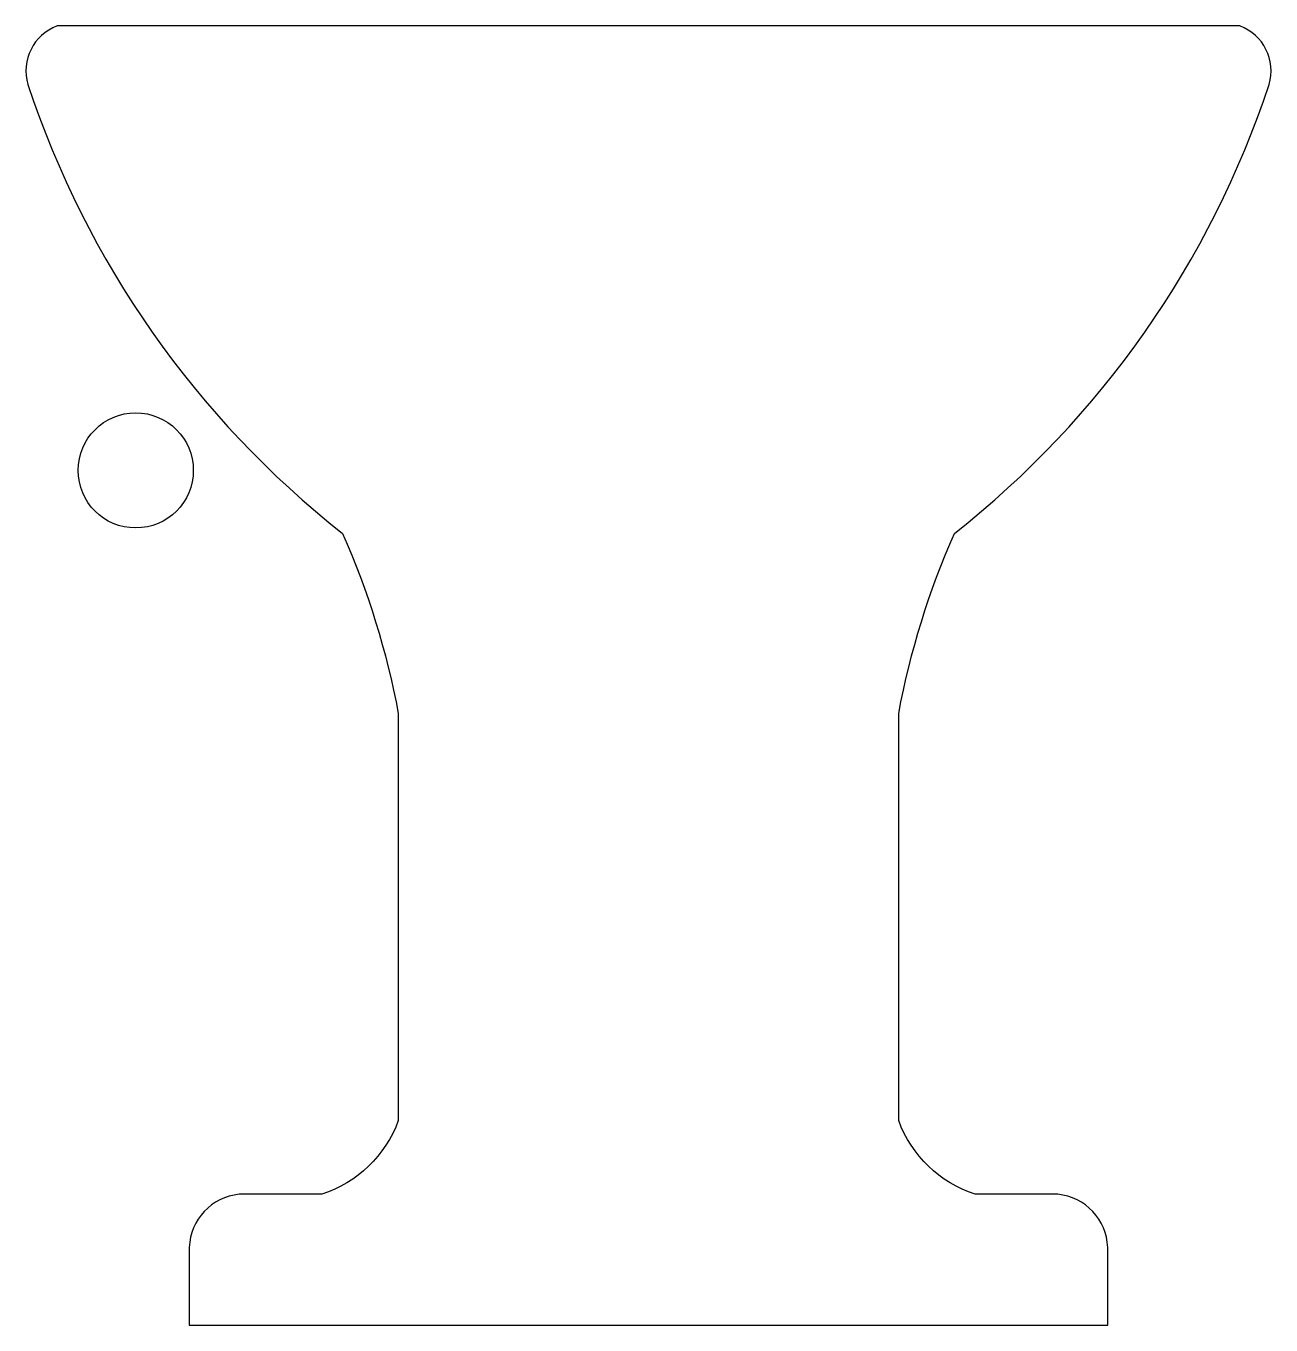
# Model space of a CAD drawing. Header units: metres. Extents: x -0.182 to 0.182, y 0 to 0.38.
import ezdxf

# ---------------------------------------------------------------- set-up
doc = ezdxf.new("R2010")
doc.units = ezdxf.units.M

msp = doc.modelspace()

# ---------------------------------------------------------------- linework, layer by layer
msp.add_lwpolyline([(-0.13434, 0), (0.13434, 0), (0.13434, 0.02272, 0.376491), (0.11973, 0.03823), (0.09554, 0.03823, -0.228606), (0.07319, 0.05978), (0.07319, 0.1789, -0.057839), (0.08949, 0.23156, 0.147285), (0.18153, 0.36289, 0.395394), (0.17297, 0.38), (-0.17297, 0.38, 0.395394), (-0.18153, 0.36289, 0.147285), (-0.08949, 0.23156, -0.057839), (-0.07319, 0.1789), (-0.07319, 0.05978, -0.228606), (-0.09554, 0.03823), (-0.11973, 0.03823, 0.376491), (-0.13434, 0.02272)], format="xyb", close=True)
msp.add_circle((-0.15, 0.25), 0.01684)

doc.saveas('drawing.dxf')
